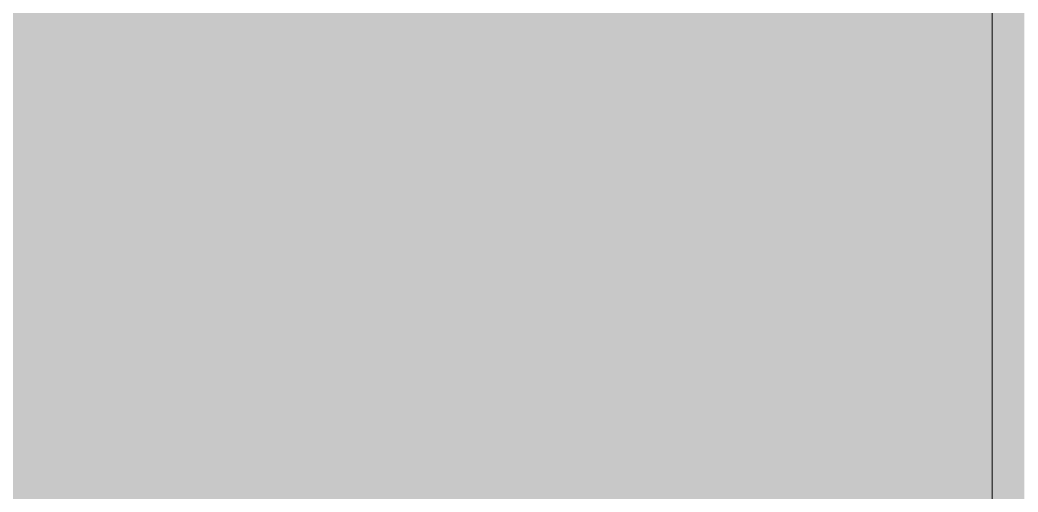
# Paper-space layout '03 3D Building and Roof' of a CAD drawing. Header units: millimetres. Extents: x 5 to 415, y 5 to 292.
# Drawn here: x 80.31 to 95.91, y 44.26 to 51.63 of the extents above; entities that cross this region are included whole.
import ezdxf

# ---------------------------------------------------------------- set-up
doc = ezdxf.new("R2010")
doc.units = ezdxf.units.MM
doc.layers.add('EXISTING', color=7, linetype='Continuous')
doc.layers.add('IMAGES', color=7, linetype='Continuous')

# ---------------------------------------------------------------- blocks, each defined once
blk = doc.blocks.new('SHEET_03')
at = {"layer": 'EXISTING', "color": 250, "lineweight": 9}
blk.add_line((95.505, 59.143), (95.505, 34.378), dxfattribs=at)
at = {"layer": 'IMAGES', "color": 7}
for points in [[(95.324, 34.514), (95.495, 34.514), (95.324, 59.029), (95.495, 59.029)], [(95.495, 34.514), (95.666, 34.514), (95.495, 59.029), (95.666, 59.029)], [(66.706, 45.657), (94.467, 45.657), (66.706, 52), (94.467, 52)], [(94.467, 35.371), (94.638, 35.371), (94.467, 52), (94.638, 52)], [(94.638, 35.371), (94.81, 35.371), (94.638, 52), (94.81, 52)], [(95.666, 34.686), (95.838, 34.686), (95.666, 52), (95.838, 52)], [(95.838, 34.857), (96.009, 34.857), (95.838, 52), (96.009, 52)], [(94.81, 34.857), (94.981, 34.857), (94.81, 51.829), (94.981, 51.829)], [(94.981, 34.857), (95.324, 34.857), (94.981, 51.829), (95.324, 51.829)], [(67.22, 45.486), (94.467, 45.486), (67.22, 45.657), (94.467, 45.657)], [(67.734, 45.314), (94.467, 45.314), (67.734, 45.486), (94.467, 45.486)], [(68.248, 45.143), (94.467, 45.143), (68.248, 45.314), (94.467, 45.314)], [(68.762, 44.971), (94.467, 44.971), (68.762, 45.143), (94.467, 45.143)], [(68.934, 44.8), (94.467, 44.8), (68.934, 44.971), (94.467, 44.971)], [(69.448, 44.629), (94.467, 44.629), (69.448, 44.8), (94.467, 44.8)], [(70.133, 44.457), (94.467, 44.457), (70.133, 44.629), (94.467, 44.629)], [(70.305, 44.286), (94.467, 44.286), (70.305, 44.457), (94.467, 44.457)], [(70.819, 44.114), (94.467, 44.114), (70.819, 44.286), (94.467, 44.286)]]:
    blk.add_solid(points, dxfattribs=at)

psp = doc.layouts.new('03 3D Building and Roof')

# ---------------------------------------------------------------- block references
psp.add_blockref('SHEET_03', (0, 0))

doc.saveas('drawing.dxf')
